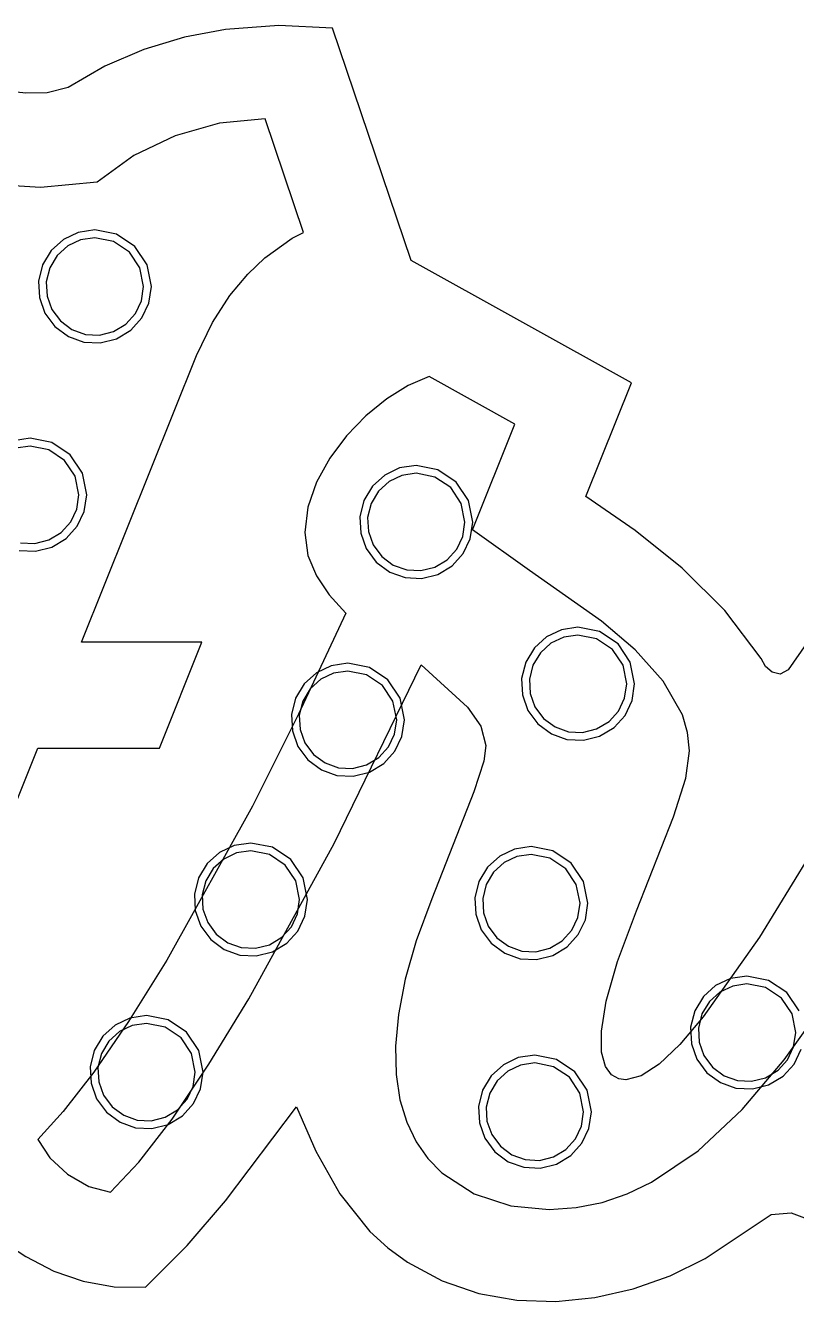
# Model space of a CAD drawing. Extents: x -88 to 86, y -128 to 45.
# Drawn here: x -39.7 to -0.2, y -20.1 to 45.3 of the extents above; entities that cross this region are included whole.
import ezdxf

# ---------------------------------------------------------------- set-up
doc = ezdxf.new("R2010")
doc.units = 0

msp = doc.modelspace()

# ---------------------------------------------------------------- linework, layer by layer
at = {"layer": 'Background'}
for p, q in [((-26.720774, 45.282506), (-29.466995, 45.07918)), ((-23.980883, 45.15128), (-26.720774, 45.282506)), ((-19.951586, 33.24504), (-23.980883, 45.15128)), ((-31.561277, 44.687585), (-33.640091, 44.058042)), ((-29.466995, 45.07918), (-31.561277, 44.687585)), ((-33.640091, 44.058042), (-35.648036, 43.196349)), ((-35.648036, 43.196349), (-37.529711, 42.1083)), ((-39.683954, 41.823796), (-41.881635, 42.0304)), ((-37.529711, 42.1083), (-38.590315, 41.835945)), ((-38.590315, 41.835945), (-39.683954, 41.823796)), ((-8.650805, 26.98136), (-19.951586, 33.24504)), ((-11.002367, 21.15129), (-8.650805, 26.98136)), ((-8.463446, 19.398548), (-11.002367, 21.15129)), ((-6.051765, 17.476926), (-8.463446, 19.398548)), ((-3.868051, 15.315261), (-6.051765, 17.476926)), ((1.85996, 15.861559), (-0.619558, 12.26066)), ((-2.013028, 12.84239), (-3.868051, 15.315261)), ((-1.786453, 12.441199), (-2.013028, 12.84239)), ((-1.43951, 12.139366), (-1.786453, 12.441199)), ((-1.030959, 12.043613), (-1.43951, 12.139366)), ((-0.619558, 12.26066), (-1.030959, 12.043613)), ((-29.461458, -14.94148), (-25.818774, -10.1241)), ((-25.818774, -10.1241), (-24.824399, -12.402445)), ((-24.824399, -12.402445), (-23.596364, -14.57472)), ((-31.422402, -17.233906), (-29.461458, -14.94148)), ((-23.596364, -14.57472), (-22.057164, -16.512297)), ((-3.186848, -16.776331), (-1.498568, -15.64798)), ((-1.498568, -15.64798), (-0.467949, -15.564576)), ((-0.467949, -15.564576), (0.48285, -15.916646)), ((-22.057164, -16.512297), (-21.146656, -17.352878)), ((-4.887128, -17.9034), (-3.186848, -16.776331)), ((-40.524759, -17.242316), (-39.686913, -17.79827)), ((-33.564867, -19.36043), (-31.422402, -17.233906)), ((-21.146656, -17.352878), (-20.129293, -18.08655)), ((-39.686913, -17.79827), (-38.26459, -18.539858)), ((-20.129293, -18.08655), (-18.360482, -19.043698)), ((-6.678281, -18.787453), (-4.887128, -17.9034)), ((-38.26459, -18.539858), (-36.747102, -19.06421)), ((-8.573633, -19.459427), (-6.678281, -18.787453)), ((-36.747102, -19.06421), (-35.169008, -19.346132)), ((-35.169008, -19.346132), (-33.564867, -19.36043)), ((-18.360482, -19.043698), (-16.48109, -19.686868)), ((-10.537386, -19.902339), (-8.573633, -19.459427)), ((-16.48109, -19.686868), (-14.526912, -20.033043)), ((-14.526912, -20.033043), (-12.533745, -20.099205)), ((-12.533745, -20.099205), (-10.537386, -19.902339))]:
    msp.add_line(p, q, dxfattribs=at)
at = {"layer": 'Layer 1'}
for p, q in [((-37.004741, 34.682258), (-37.765549, 34.320852)), ((-36.154395, 34.80959), (-37.004741, 34.682258)), ((-35.044613, 34.588841), (-36.154395, 34.80959)), ((-36.154395, 34.80959), (-36.154395, 34.80959)), ((-37.765549, 34.320852), (-38.390593, 33.756261)), ((-36.887452, 34.299821), (-37.543321, 33.988264)), ((-36.154395, 34.40959), (-36.887452, 34.299821)), ((-35.197686, 34.219289), (-36.154395, 34.40959)), ((-36.154395, 34.40959), (-36.154395, 34.40959)), ((-34.386628, 33.677357), (-35.197686, 34.219289)), ((-34.103785, 33.9602), (-35.044613, 34.588841)), ((-38.390593, 33.756261), (-38.833646, 33.019372)), ((-38.082152, 33.501548), (-38.464094, 32.866299)), ((-37.543321, 33.988264), (-38.082152, 33.501548)), ((-33.844696, 32.866299), (-34.386628, 33.677357)), ((-33.475144, 33.019372), (-34.103785, 33.9602)), ((-38.833646, 33.019372), (-39.041419, 32.185027)), ((-38.464094, 32.866299), (-38.643209, 32.147036)), ((-33.654395, 31.90959), (-33.844696, 32.866299)), ((-33.254395, 31.90959), (-33.475144, 33.019372)), ((-39.041419, 32.185027), (-38.998672, 31.343828)), ((-38.643209, 32.147036), (-38.606358, 31.421864)), ((-38.606358, 31.421864), (-38.362893, 30.737791)), ((-33.764164, 31.176533), (-33.654395, 31.90959)), ((-33.381727, 31.059244), (-33.254395, 31.90959)), ((-38.998672, 31.343828), (-38.716252, 30.550303)), ((-38.362893, 30.737791), (-37.922162, 30.141823)), ((-34.075721, 30.520664), (-33.764164, 31.176533)), ((-33.743133, 30.298436), (-33.381727, 31.059244)), ((-38.716252, 30.550303), (-38.205005, 29.85898)), ((-37.922162, 30.141823), (-37.326194, 29.701092)), ((-34.562437, 29.981833), (-34.075721, 30.520664)), ((-34.307724, 29.673392), (-33.743133, 30.298436)), ((-38.205005, 29.85898), (-37.513682, 29.347733)), ((-37.326194, 29.701092), (-36.642121, 29.457627)), ((-36.642121, 29.457627), (-35.916949, 29.420776)), ((-35.916949, 29.420776), (-35.197686, 29.599891)), ((-35.197686, 29.599891), (-34.562437, 29.981833)), ((-35.044613, 29.230339), (-34.307724, 29.673392)), ((-37.513682, 29.347733), (-36.720157, 29.065313)), ((-36.720157, 29.065313), (-35.878958, 29.022566)), ((-35.878958, 29.022566), (-35.044613, 29.230339)), ((-39.469395, 24.13159), (-40.319741, 24.004258)), ((-39.469395, 23.73159), (-40.202452, 23.621821)), ((-38.359613, 23.910841), (-39.469395, 24.13159)), ((-39.469395, 24.13159), (-39.469395, 24.13159)), ((-38.512686, 23.541289), (-39.469395, 23.73159)), ((-39.469395, 23.73159), (-39.469395, 23.73159)), ((-37.701628, 22.999357), (-38.512686, 23.541289)), ((-37.418785, 23.2822), (-38.359613, 23.910841)), ((-37.159696, 22.188299), (-37.701628, 22.999357)), ((-36.790144, 22.341372), (-37.418785, 23.2822)), ((-36.569395, 21.23159), (-36.790144, 22.341372)), ((-21.299449, 22.248852), (-21.924493, 21.684261)), ((-20.538641, 22.610258), (-21.299449, 22.248852)), ((-19.688295, 22.73759), (-20.538641, 22.610258)), ((-19.688295, 22.33759), (-20.421352, 22.227821)), ((-18.578513, 22.516841), (-19.688295, 22.73759)), ((-19.688295, 22.73759), (-19.688295, 22.73759)), ((-18.731586, 22.147289), (-19.688295, 22.33759)), ((-19.688295, 22.33759), (-19.688295, 22.33759)), ((-17.637685, 21.8882), (-18.578513, 22.516841)), ((-36.969395, 21.23159), (-37.159696, 22.188299)), ((-21.924493, 21.684261), (-22.367546, 20.947372)), ((-21.077221, 21.916264), (-21.616052, 21.429548)), ((-20.421352, 22.227821), (-21.077221, 21.916264)), ((-17.920528, 21.605357), (-18.731586, 22.147289)), ((-17.378596, 20.794299), (-17.920528, 21.605357)), ((-17.009044, 20.947372), (-17.637685, 21.8882)), ((-37.079164, 20.498533), (-36.969395, 21.23159)), ((-36.696727, 20.381244), (-36.569395, 21.23159)), ((-22.367546, 20.947372), (-22.575319, 20.113027)), ((-21.616052, 21.429548), (-21.997994, 20.794299)), ((-16.788295, 19.83759), (-17.009044, 20.947372)), ((-37.390721, 19.842664), (-37.079164, 20.498533)), ((-37.058133, 19.620436), (-36.696727, 20.381244)), ((-21.997994, 20.794299), (-22.177109, 20.075036)), ((-17.188295, 19.83759), (-17.378596, 20.794299)), ((-37.877437, 19.303833), (-37.390721, 19.842664)), ((-37.622724, 18.995392), (-37.058133, 19.620436)), ((-22.575319, 20.113027), (-22.532572, 19.271828)), ((-22.177109, 20.075036), (-22.140258, 19.349864)), ((-17.298064, 19.104533), (-17.188295, 19.83759)), ((-16.915627, 18.987244), (-16.788295, 19.83759)), ((-38.512686, 18.921891), (-37.877437, 19.303833)), ((-38.359613, 18.552339), (-37.622724, 18.995392)), ((-22.532572, 19.271828), (-22.250152, 18.478303)), ((-22.140258, 19.349864), (-21.896793, 18.665791)), ((-17.609621, 18.448664), (-17.298064, 19.104533)), ((-17.277033, 18.226436), (-16.915627, 18.987244)), ((-40.035157, 18.387313), (-39.193958, 18.344566)), ((-39.957121, 18.779627), (-39.231949, 18.742776)), ((-39.231949, 18.742776), (-38.512686, 18.921891)), ((-39.193958, 18.344566), (-38.359613, 18.552339)), ((-22.250152, 18.478303), (-21.738905, 17.78698)), ((-21.896793, 18.665791), (-21.456062, 18.069823)), ((-18.096337, 17.909833), (-17.609621, 18.448664)), ((-21.738905, 17.78698), (-21.047582, 17.275733)), ((-21.456062, 18.069823), (-20.860094, 17.629092)), ((-18.731586, 17.527891), (-18.096337, 17.909833)), ((-17.841624, 17.601392), (-17.277033, 18.226436)), ((-21.047582, 17.275733), (-20.254057, 16.993313)), ((-20.860094, 17.629092), (-20.176021, 17.385627)), ((-20.176021, 17.385627), (-19.450849, 17.348776)), ((-19.450849, 17.348776), (-18.731586, 17.527891)), ((-19.412858, 16.950566), (-18.578513, 17.158339)), ((-18.578513, 17.158339), (-17.841624, 17.601392)), ((-20.254057, 16.993313), (-19.412858, 16.950566)), ((-11.397395, 14.44659), (-12.247741, 14.319258)), ((-10.287613, 14.225841), (-11.397395, 14.44659)), ((-11.397395, 14.44659), (-11.397395, 14.44659)), ((-13.008549, 13.957852), (-13.633593, 13.393261)), ((-12.247741, 14.319258), (-13.008549, 13.957852)), ((-12.130452, 13.936821), (-12.786321, 13.625264)), ((-11.397395, 14.04659), (-12.130452, 13.936821)), ((-10.440686, 13.856289), (-11.397395, 14.04659)), ((-11.397395, 14.04659), (-11.397395, 14.04659)), ((-9.629628, 13.314357), (-10.440686, 13.856289)), ((-9.346785, 13.5972), (-10.287613, 14.225841)), ((-13.633593, 13.393261), (-14.076646, 12.656372)), ((-13.325152, 13.138548), (-13.707094, 12.503299)), ((-12.786321, 13.625264), (-13.325152, 13.138548)), ((-9.087696, 12.503299), (-9.629628, 13.314357)), ((-8.718144, 12.656372), (-9.346785, 13.5972)), ((-24.039241, 12.477258), (-24.800049, 12.115852)), ((-23.188895, 12.60459), (-24.039241, 12.477258)), ((-22.079113, 12.383841), (-23.188895, 12.60459)), ((-23.188895, 12.60459), (-23.188895, 12.60459)), ((-14.076646, 12.656372), (-14.284419, 11.822027)), ((-13.707094, 12.503299), (-13.886209, 11.784036)), ((-8.897395, 11.54659), (-9.087696, 12.503299)), ((-8.497395, 11.54659), (-8.718144, 12.656372)), ((-24.800049, 12.115852), (-25.425093, 11.551261)), ((-24.577821, 11.783264), (-25.116652, 11.296548)), ((-23.921952, 12.094821), (-24.577821, 11.783264)), ((-23.188895, 12.20459), (-23.921952, 12.094821)), ((-22.232186, 12.014289), (-23.188895, 12.20459)), ((-23.188895, 12.20459), (-23.188895, 12.20459)), ((-21.421128, 11.472357), (-22.232186, 12.014289)), ((-21.138285, 11.7552), (-22.079113, 12.383841)), ((-14.284419, 11.822027), (-14.241672, 10.980828)), ((-13.886209, 11.784036), (-13.849358, 11.058864)), ((-25.425093, 11.551261), (-25.868146, 10.814372)), ((-25.116652, 11.296548), (-25.498594, 10.661299)), ((-20.879196, 10.661299), (-21.421128, 11.472357)), ((-20.509644, 10.814372), (-21.138285, 11.7552)), ((-9.007164, 10.813533), (-8.897395, 11.54659)), ((-8.624727, 10.696244), (-8.497395, 11.54659)), ((-25.868146, 10.814372), (-26.075919, 9.980027)), ((-25.498594, 10.661299), (-25.677709, 9.942036)), ((-20.688895, 9.70459), (-20.879196, 10.661299)), ((-20.288895, 9.70459), (-20.509644, 10.814372)), ((-14.241672, 10.980828), (-13.959252, 10.187303)), ((-13.849358, 11.058864), (-13.605893, 10.374791)), ((-9.318721, 10.157664), (-9.007164, 10.813533)), ((-8.986133, 9.935436), (-8.624727, 10.696244)), ((-26.075919, 9.980027), (-26.033172, 9.138828)), ((-25.677709, 9.942036), (-25.640858, 9.216864)), ((-13.959252, 10.187303), (-13.448005, 9.49598)), ((-13.605893, 10.374791), (-13.165162, 9.778823)), ((-9.805437, 9.618833), (-9.318721, 10.157664)), ((-9.550724, 9.310392), (-8.986133, 9.935436)), ((-25.640858, 9.216864), (-25.397393, 8.532791)), ((-20.798664, 8.971533), (-20.688895, 9.70459)), ((-20.416227, 8.854244), (-20.288895, 9.70459)), ((-13.448005, 9.49598), (-12.756682, 8.984733)), ((-13.165162, 9.778823), (-12.569194, 9.338092)), ((-12.569194, 9.338092), (-11.885121, 9.094627)), ((-11.159949, 9.057776), (-10.440686, 9.236891)), ((-10.440686, 9.236891), (-9.805437, 9.618833)), ((-10.287613, 8.867339), (-9.550724, 9.310392)), ((-26.033172, 9.138828), (-25.750752, 8.345303)), ((-25.397393, 8.532791), (-24.956662, 7.936823)), ((-21.110221, 8.315664), (-20.798664, 8.971533)), ((-20.777633, 8.093436), (-20.416227, 8.854244)), ((-12.756682, 8.984733), (-11.963157, 8.702313)), ((-11.963157, 8.702313), (-11.121958, 8.659566)), ((-11.885121, 9.094627), (-11.159949, 9.057776)), ((-11.121958, 8.659566), (-10.287613, 8.867339)), ((-25.750752, 8.345303), (-25.239505, 7.65398)), ((-24.956662, 7.936823), (-24.360694, 7.496092)), ((-21.596937, 7.776833), (-21.110221, 8.315664)), ((-21.342224, 7.468392), (-20.777633, 8.093436)), ((-25.239505, 7.65398), (-24.548182, 7.142733)), ((-24.360694, 7.496092), (-23.676621, 7.252627)), ((-23.676621, 7.252627), (-22.951449, 7.215776)), ((-22.951449, 7.215776), (-22.232186, 7.394891)), ((-22.232186, 7.394891), (-21.596937, 7.776833)), ((-22.079113, 7.025339), (-21.342224, 7.468392)), ((-24.548182, 7.142733), (-23.754657, 6.860313)), ((-23.754657, 6.860313), (-22.913458, 6.817566)), ((-22.913458, 6.817566), (-22.079113, 7.025339)), ((-28.163395, 3.39259), (-29.013741, 3.265258)), ((-27.053613, 3.171841), (-28.163395, 3.39259)), ((-28.163395, 3.39259), (-28.163395, 3.39259)), ((-29.774549, 2.903852), (-30.399593, 2.339261)), ((-29.013741, 3.265258), (-29.774549, 2.903852)), ((-28.896452, 2.882821), (-29.552321, 2.571264)), ((-28.163395, 2.99259), (-28.896452, 2.882821)), ((-27.206686, 2.802289), (-28.163395, 2.99259)), ((-28.163395, 2.99259), (-28.163395, 2.99259)), ((-26.395628, 2.260357), (-27.206686, 2.802289)), ((-26.112785, 2.5432), (-27.053613, 3.171841)), ((-15.403649, 2.719852), (-16.028693, 2.155261)), ((-14.642841, 3.081258), (-15.403649, 2.719852)), ((-14.525552, 2.698821), (-15.181421, 2.387264)), ((-13.792495, 3.20859), (-14.642841, 3.081258)), ((-13.792495, 2.80859), (-14.525552, 2.698821)), ((-12.682713, 2.987841), (-13.792495, 3.20859)), ((-13.792495, 3.20859), (-13.792495, 3.20859)), ((-12.835786, 2.618289), (-13.792495, 2.80859)), ((-13.792495, 2.80859), (-13.792495, 2.80859)), ((-12.024728, 2.076357), (-12.835786, 2.618289)), ((-11.741885, 2.3592), (-12.682713, 2.987841)), ((-30.399593, 2.339261), (-30.842646, 1.602372)), ((-30.091152, 2.084548), (-30.473094, 1.449299)), ((-29.552321, 2.571264), (-30.091152, 2.084548)), ((-25.853696, 1.449299), (-26.395628, 2.260357)), ((-25.484144, 1.602372), (-26.112785, 2.5432)), ((-16.028693, 2.155261), (-16.471746, 1.418372)), ((-15.181421, 2.387264), (-15.720252, 1.900548)), ((-11.482796, 1.265299), (-12.024728, 2.076357)), ((-11.113244, 1.418372), (-11.741885, 2.3592)), ((-30.842646, 1.602372), (-31.050419, 0.768027)), ((-30.473094, 1.449299), (-30.652209, 0.730036)), ((-25.663395, 0.49259), (-25.853696, 1.449299)), ((-25.263395, 0.49259), (-25.484144, 1.602372)), ((-16.471746, 1.418372), (-16.679519, 0.584027)), ((-15.720252, 1.900548), (-16.102194, 1.265299)), ((-10.892495, 0.30859), (-11.113244, 1.418372)), ((-31.050419, 0.768027), (-31.007672, -0.073172)), ((-30.652209, 0.730036), (-30.615358, 0.004864)), ((-16.102194, 1.265299), (-16.281309, 0.546036)), ((-11.292495, 0.30859), (-11.482796, 1.265299)), ((-30.615358, 0.004864), (-30.371893, -0.679209)), ((-25.773164, -0.240467), (-25.663395, 0.49259)), ((-25.390727, -0.357756), (-25.263395, 0.49259)), ((-16.679519, 0.584027), (-16.636772, -0.257172)), ((-16.281309, 0.546036), (-16.244458, -0.179136)), ((-11.402264, -0.424467), (-11.292495, 0.30859)), ((-11.019827, -0.541756), (-10.892495, 0.30859)), ((-31.007672, -0.073172), (-30.725252, -0.866697)), ((-26.084721, -0.896336), (-25.773164, -0.240467)), ((-25.752133, -1.118564), (-25.390727, -0.357756)), ((-16.636772, -0.257172), (-16.354352, -1.050697)), ((-16.244458, -0.179136), (-16.000993, -0.863209)), ((-11.713821, -1.080336), (-11.402264, -0.424467)), ((-11.381233, -1.302564), (-11.019827, -0.541756)), ((-30.725252, -0.866697), (-30.214005, -1.55802)), ((-30.371893, -0.679209), (-29.931162, -1.275177)), ((-29.931162, -1.275177), (-29.335194, -1.715908)), ((-26.571437, -1.435167), (-26.084721, -0.896336)), ((-26.316724, -1.743608), (-25.752133, -1.118564)), ((-16.354352, -1.050697), (-15.843105, -1.74202)), ((-16.000993, -0.863209), (-15.560262, -1.459177)), ((-12.200537, -1.619167), (-11.713821, -1.080336)), ((-11.945824, -1.927608), (-11.381233, -1.302564)), ((-30.214005, -1.55802), (-29.522682, -2.069267)), ((-29.335194, -1.715908), (-28.651121, -1.959373)), ((-28.651121, -1.959373), (-27.925949, -1.996224)), ((-27.925949, -1.996224), (-27.206686, -1.817109)), ((-27.206686, -1.817109), (-26.571437, -1.435167)), ((-27.053613, -2.186661), (-26.316724, -1.743608)), ((-15.843105, -1.74202), (-15.151782, -2.253267)), ((-15.560262, -1.459177), (-14.964294, -1.899908)), ((-14.964294, -1.899908), (-14.280221, -2.143373)), ((-12.835786, -2.001109), (-12.200537, -1.619167)), ((-12.682713, -2.370661), (-11.945824, -1.927608)), ((-29.522682, -2.069267), (-28.729157, -2.351687)), ((-28.729157, -2.351687), (-27.887958, -2.394434)), ((-27.887958, -2.394434), (-27.053613, -2.186661)), ((-15.151782, -2.253267), (-14.358257, -2.535687)), ((-14.358257, -2.535687), (-13.517058, -2.578434)), ((-14.280221, -2.143373), (-13.555049, -2.180224)), ((-13.555049, -2.180224), (-12.835786, -2.001109)), ((-13.517058, -2.578434), (-12.682713, -2.370661)), ((-4.349049, -3.913148), (-4.974093, -4.477739)), ((-3.588241, -3.551742), (-4.349049, -3.913148)), ((-2.737895, -3.42441), (-3.588241, -3.551742)), ((-2.737895, -3.82441), (-3.470952, -3.934179)), ((-1.628113, -3.645159), (-2.737895, -3.42441)), ((-2.737895, -3.42441), (-2.737895, -3.42441)), ((-1.781186, -4.014711), (-2.737895, -3.82441)), ((-2.737895, -3.82441), (-2.737895, -3.82441)), ((-0.687285, -4.2738), (-1.628113, -3.645159)), ((-4.974093, -4.477739), (-5.417146, -5.214628)), ((-4.126821, -4.245736), (-4.665652, -4.732452)), ((-3.470952, -3.934179), (-4.126821, -4.245736)), ((-0.970128, -4.556643), (-1.781186, -4.014711)), ((-0.428196, -5.367701), (-0.970128, -4.556643)), ((-0.058644, -5.214628), (-0.687285, -4.2738)), ((-5.417146, -5.214628), (-5.624919, -6.048973)), ((-4.665652, -4.732452), (-5.047594, -5.367701)), ((-34.356741, -5.578742), (-35.117549, -5.940148)), ((-33.506395, -5.45141), (-34.356741, -5.578742)), ((-33.506395, -5.85141), (-34.239452, -5.961179)), ((-32.396613, -5.672159), (-33.506395, -5.45141)), ((-33.506395, -5.45141), (-33.506395, -5.45141)), ((-32.549686, -6.041711), (-33.506395, -5.85141)), ((-33.506395, -5.85141), (-33.506395, -5.85141)), ((-31.455785, -6.3008), (-32.396613, -5.672159)), ((-5.047594, -5.367701), (-5.226709, -6.086964)), ((-0.237895, -6.32441), (-0.428196, -5.367701)), ((-35.742593, -6.504739), (-36.185646, -7.241628)), ((-35.117549, -5.940148), (-35.742593, -6.504739)), ((-34.895321, -6.272736), (-35.434152, -6.759452)), ((-34.239452, -5.961179), (-34.895321, -6.272736)), ((-31.738628, -6.583643), (-32.549686, -6.041711)), ((-30.827144, -7.241628), (-31.455785, -6.3008)), ((-5.624919, -6.048973), (-5.582172, -6.890172)), ((-5.226709, -6.086964), (-5.189858, -6.812136)), ((-0.347664, -7.057467), (-0.237895, -6.32441)), ((-35.434152, -6.759452), (-35.816094, -7.394701)), ((-31.196696, -7.394701), (-31.738628, -6.583643)), ((-5.582172, -6.890172), (-5.299752, -7.683697)), ((-5.189858, -6.812136), (-4.946393, -7.496209)), ((-0.659221, -7.713336), (-0.347664, -7.057467)), ((-0.326633, -7.935564), (0.034773, -7.174756)), ((-36.185646, -7.241628), (-36.393419, -8.075973)), ((-35.816094, -7.394701), (-35.995209, -8.113964)), ((-31.006395, -8.35141), (-31.196696, -7.394701)), ((-30.606395, -8.35141), (-30.827144, -7.241628)), ((-14.458641, -7.605742), (-15.219449, -7.967148)), ((-13.608295, -7.47841), (-14.458641, -7.605742)), ((-12.498513, -7.699159), (-13.608295, -7.47841)), ((-13.608295, -7.47841), (-13.608295, -7.47841)), ((-11.557685, -8.3278), (-12.498513, -7.699159)), ((-5.299752, -7.683697), (-4.788505, -8.37502)), ((-4.946393, -7.496209), (-4.505662, -8.092177)), ((-1.145937, -8.252167), (-0.659221, -7.713336)), ((-36.393419, -8.075973), (-36.350672, -8.917172)), ((-35.995209, -8.113964), (-35.958358, -8.839136)), ((-31.116164, -9.084467), (-31.006395, -8.35141)), ((-30.733727, -9.201756), (-30.606395, -8.35141)), ((-15.219449, -7.967148), (-15.844493, -8.531739)), ((-14.997221, -8.299736), (-15.536052, -8.786452)), ((-14.341352, -7.988179), (-14.997221, -8.299736)), ((-13.608295, -7.87841), (-14.341352, -7.988179)), ((-12.651586, -8.068711), (-13.608295, -7.87841)), ((-13.608295, -7.87841), (-13.608295, -7.87841)), ((-11.840528, -8.610643), (-12.651586, -8.068711)), ((-10.929044, -9.268628), (-11.557685, -8.3278)), ((-4.788505, -8.37502), (-4.097182, -8.886267)), ((-4.505662, -8.092177), (-3.909694, -8.532908)), ((-1.781186, -8.634109), (-1.145937, -8.252167)), ((-0.891224, -8.560608), (-0.326633, -7.935564)), ((-36.350672, -8.917172), (-36.068252, -9.710697)), ((-35.958358, -8.839136), (-35.714893, -9.523209)), ((-31.427721, -9.740336), (-31.116164, -9.084467)), ((-15.844493, -8.531739), (-16.287546, -9.268628)), ((-15.536052, -8.786452), (-15.917994, -9.421701)), ((-11.298596, -9.421701), (-11.840528, -8.610643)), ((-4.097182, -8.886267), (-3.303657, -9.168687)), ((-3.909694, -8.532908), (-3.225621, -8.776373)), ((-3.225621, -8.776373), (-2.500449, -8.813224)), ((-2.500449, -8.813224), (-1.781186, -8.634109)), ((-2.462458, -9.211434), (-1.628113, -9.003661)), ((-1.628113, -9.003661), (-0.891224, -8.560608)), ((-36.068252, -9.710697), (-35.557005, -10.40202)), ((-35.714893, -9.523209), (-35.274162, -10.119177)), ((-31.914437, -10.279167), (-31.427721, -9.740336)), ((-31.095133, -9.962564), (-30.733727, -9.201756)), ((-16.287546, -9.268628), (-16.495319, -10.102973)), ((-15.917994, -9.421701), (-16.097109, -10.140964)), ((-11.108295, -10.37841), (-11.298596, -9.421701)), ((-10.708295, -10.37841), (-10.929044, -9.268628)), ((-3.303657, -9.168687), (-2.462458, -9.211434)), ((-35.557005, -10.40202), (-34.865682, -10.913267)), ((-35.274162, -10.119177), (-34.678194, -10.559908)), ((-32.549686, -10.661109), (-31.914437, -10.279167)), ((-31.659724, -10.587608), (-31.095133, -9.962564)), ((-16.495319, -10.102973), (-16.452572, -10.944172)), ((-16.097109, -10.140964), (-16.060258, -10.866136)), ((-11.218064, -11.111467), (-11.108295, -10.37841)), ((-10.835627, -11.228756), (-10.708295, -10.37841)), ((-34.865682, -10.913267), (-34.072157, -11.195687)), ((-34.678194, -10.559908), (-33.994121, -10.803373)), ((-33.994121, -10.803373), (-33.268949, -10.840224)), ((-33.268949, -10.840224), (-32.549686, -10.661109)), ((-33.230958, -11.238434), (-32.396613, -11.030661)), ((-32.396613, -11.030661), (-31.659724, -10.587608)), ((-16.452572, -10.944172), (-16.170152, -11.737697)), ((-16.060258, -10.866136), (-15.816793, -11.550209)), ((-11.529621, -11.767336), (-11.218064, -11.111467)), ((-34.072157, -11.195687), (-33.230958, -11.238434)), ((-16.170152, -11.737697), (-15.658905, -12.42902)), ((-15.816793, -11.550209), (-15.376062, -12.146177)), ((-12.016337, -12.306167), (-11.529621, -11.767336)), ((-11.197033, -11.989564), (-10.835627, -11.228756)), ((-15.376062, -12.146177), (-14.780094, -12.586908)), ((-12.651586, -12.688109), (-12.016337, -12.306167)), ((-11.761624, -12.614608), (-11.197033, -11.989564)), ((-15.658905, -12.42902), (-14.967582, -12.940267)), ((-14.967582, -12.940267), (-14.174057, -13.222687)), ((-14.780094, -12.586908), (-14.096021, -12.830373)), ((-14.096021, -12.830373), (-13.370849, -12.867224)), ((-13.370849, -12.867224), (-12.651586, -12.688109)), ((-13.332858, -13.265434), (-12.498513, -13.057661)), ((-12.498513, -13.057661), (-11.761624, -12.614608)), ((-14.174057, -13.222687), (-13.332858, -13.265434))]:
    msp.add_line(p, q, dxfattribs=at)
at = {"layer": 'Text'}
for p, q in [((-29.764644, 40.278944), (-32.035998, 39.637546)), ((-27.429786, 40.50121), (-29.764644, 40.278944)), ((-25.465373, 34.67571), (-27.429786, 40.50121)), ((-32.035998, 39.637546), (-34.15494, 38.615121)), ((-34.15494, 38.615121), (-36.032564, 37.24977)), ((-38.933408, 36.983975), (-41.978725, 37.16827)), ((-36.032564, 37.24977), (-38.933408, 36.983975)), ((-26.036916, 34.386763), (-25.465373, 34.67571)), ((-27.446721, 33.380212), (-26.036916, 34.386763)), ((-28.323086, 32.542347), (-27.446721, 33.380212)), ((-29.237555, 31.446493), (-28.323086, 32.542347)), ((-30.132972, 30.066456), (-29.237555, 31.446493)), ((-30.952183, 28.37604), (-30.132972, 30.066456)), ((-36.845424, 13.6768), (-30.952183, 28.37604)), ((-20.101205, 26.837632), (-21.196795, 26.157602)), ((-19.030224, 27.29222), (-20.101205, 26.837632)), ((-14.627228, 24.85364), (-19.030224, 27.29222)), ((-21.196795, 26.157602), (-22.265394, 25.287058)), ((-22.265394, 25.287058), (-23.255407, 24.260927)), ((-16.794857, 19.43457), (-14.627228, 24.85364)), ((-23.255407, 24.260927), (-24.115235, 23.114138)), ((-24.115235, 23.114138), (-24.79328, 21.881617)), ((-24.79328, 21.881617), (-25.237946, 20.598292)), ((-25.237946, 20.598292), (-25.397634, 19.29909)), ((-25.397634, 19.29909), (-25.240989, 18.120019)), ((-13.887398, 17.352668), (-16.794857, 19.43457)), ((-25.240989, 18.120019), (-24.804923, 17.080659)), ((-24.804923, 17.080659), (-24.14024, 16.117504)), ((-10.19883, 14.769081), (-13.887398, 17.352668)), ((-24.14024, 16.117504), (-23.297744, 15.16705)), ((-23.297744, 15.16705), (-25.715158, 9.988369)), ((-8.468458, 13.29114), (-10.19883, 14.769081)), ((-30.68123, 13.6768), (-36.845424, 13.6768)), ((-32.848859, 8.25773), (-30.68123, 13.6768)), ((-7.031001, 11.690159), (-8.468458, 13.29114)), ((-23.886221, 3.367864), (-19.436655, 12.52525)), ((-19.436655, 12.52525), (-17.065811, 10.35762)), ((-6.049191, 9.966931), (-7.031001, 11.690159)), ((-25.715158, 9.988369), (-28.069067, 5.286768)), ((-17.065811, 10.35762), (-16.369375, 9.381764)), ((-5.780007, 9.059722), (-6.049191, 9.966931)), ((-16.369375, 9.381764), (-16.117473, 8.39321)), ((-5.685759, 8.12225), (-5.780007, 9.059722)), ((-43.416049, -2.58042), (-39.080792, 8.25773)), ((-39.080792, 8.25773), (-32.848859, 8.25773)), ((-16.117473, 8.39321), (-16.219081, 7.588811)), ((-5.863572, 6.708214), (-5.685759, 8.12225)), ((-16.219081, 7.588811), (-16.727119, 6.02236)), ((-6.49862, 4.73533), (-5.863572, 6.708214)), ((-16.727119, 6.02236), (-18.894747, 0.53555)), ((-28.069067, 5.286768), (-32.459363, -2.605816)), ((-8.395295, -0.07409), (-6.49862, 4.73533)), ((1.426773, 4.3289), (-2.09774, -1.428863)), ((-28.259582, -4.595633), (-23.886221, 3.367864)), ((-18.894747, 0.53555), (-19.688821, -1.619064)), ((-9.36877, -2.68321), (-8.395295, -0.07409)), ((-19.688821, -1.619064), (-20.252691, -3.590804)), ((-2.09774, -1.428863), (-4.974506, -5.510101)), ((-32.459363, -2.605816), (-34.432244, -5.757108)), ((-9.946928, -4.715231), (-9.36877, -2.68321)), ((-20.252691, -3.590804), (-20.602231, -5.385723)), ((-30.306552, -7.939158), (-28.259582, -4.595633)), ((-10.198036, -6.240801), (-9.946928, -4.715231)), ((-0.829894, -7.719402), (1.241551, -4.838006)), ((-34.432244, -5.757108), (-36.214611, -8.35194)), ((-20.602231, -5.385723), (-20.75332, -7.009873)), ((-4.974506, -5.510101), (-6.18189, -6.929962)), ((-10.190363, -7.33057), (-10.198036, -6.240801)), ((-20.75332, -7.009873), (-20.721832, -8.469308)), ((-6.18189, -6.929962), (-7.241625, -7.940216)), ((-9.992175, -8.055186), (-10.190363, -7.33057)), ((-2.98469, -10.260254), (-0.829894, -7.719402)), ((-36.214611, -8.35194), (-37.774711, -10.370466)), ((-32.20111, -10.755593), (-30.306552, -7.939158)), ((-20.721832, -8.469308), (-20.523645, -9.77008)), ((-9.671741, -8.485299), (-9.992175, -8.055186)), ((-9.297327, -8.691557), (-9.671741, -8.485299)), ((-7.241625, -7.940216), (-8.158475, -8.544041)), ((-8.937202, -8.74461), (-9.297327, -8.691557)), ((-8.158475, -8.544041), (-8.937202, -8.74461)), ((-20.523645, -9.77008), (-20.174633, -10.918242)), ((-37.774711, -10.370466), (-39.080792, -11.79284)), ((-5.244269, -12.378799), (-2.98469, -10.260254)), ((-33.898804, -12.968732), (-32.20111, -10.755593)), ((-20.174633, -10.918242), (-19.690674, -11.919848)), ((-39.080792, -11.79284), (-38.470088, -12.740119)), ((-19.690674, -11.919848), (-19.087643, -12.780948)), ((-7.630063, -13.993275), (-5.244269, -12.378799)), ((-38.470088, -12.740119), (-37.54821, -13.57944)), ((-35.35518, -14.50237), (-33.898804, -12.968732)), ((-19.087643, -12.780948), (-18.381418, -13.507597)), ((-37.54821, -13.57944), (-36.461221, -14.202843)), ((-18.381418, -13.507597), (-16.722885, -14.581753)), ((-36.461221, -14.202843), (-35.35518, -14.50237)), ((-8.876989, -14.585936), (-7.630063, -13.993275)), ((-35.35518, -14.50237), (-35.35518, -14.50237)), ((-16.722885, -14.581753), (-14.842086, -15.190736)), ((-11.492293, -15.291004), (-10.163506, -15.021919)), ((-10.163506, -15.021919), (-8.876989, -14.585936)), ((-14.842086, -15.190736), (-12.86603, -15.38297)), ((-12.86603, -15.38297), (-11.492293, -15.291004))]:
    msp.add_line(p, q, dxfattribs=at)

doc.saveas('drawing.dxf')
